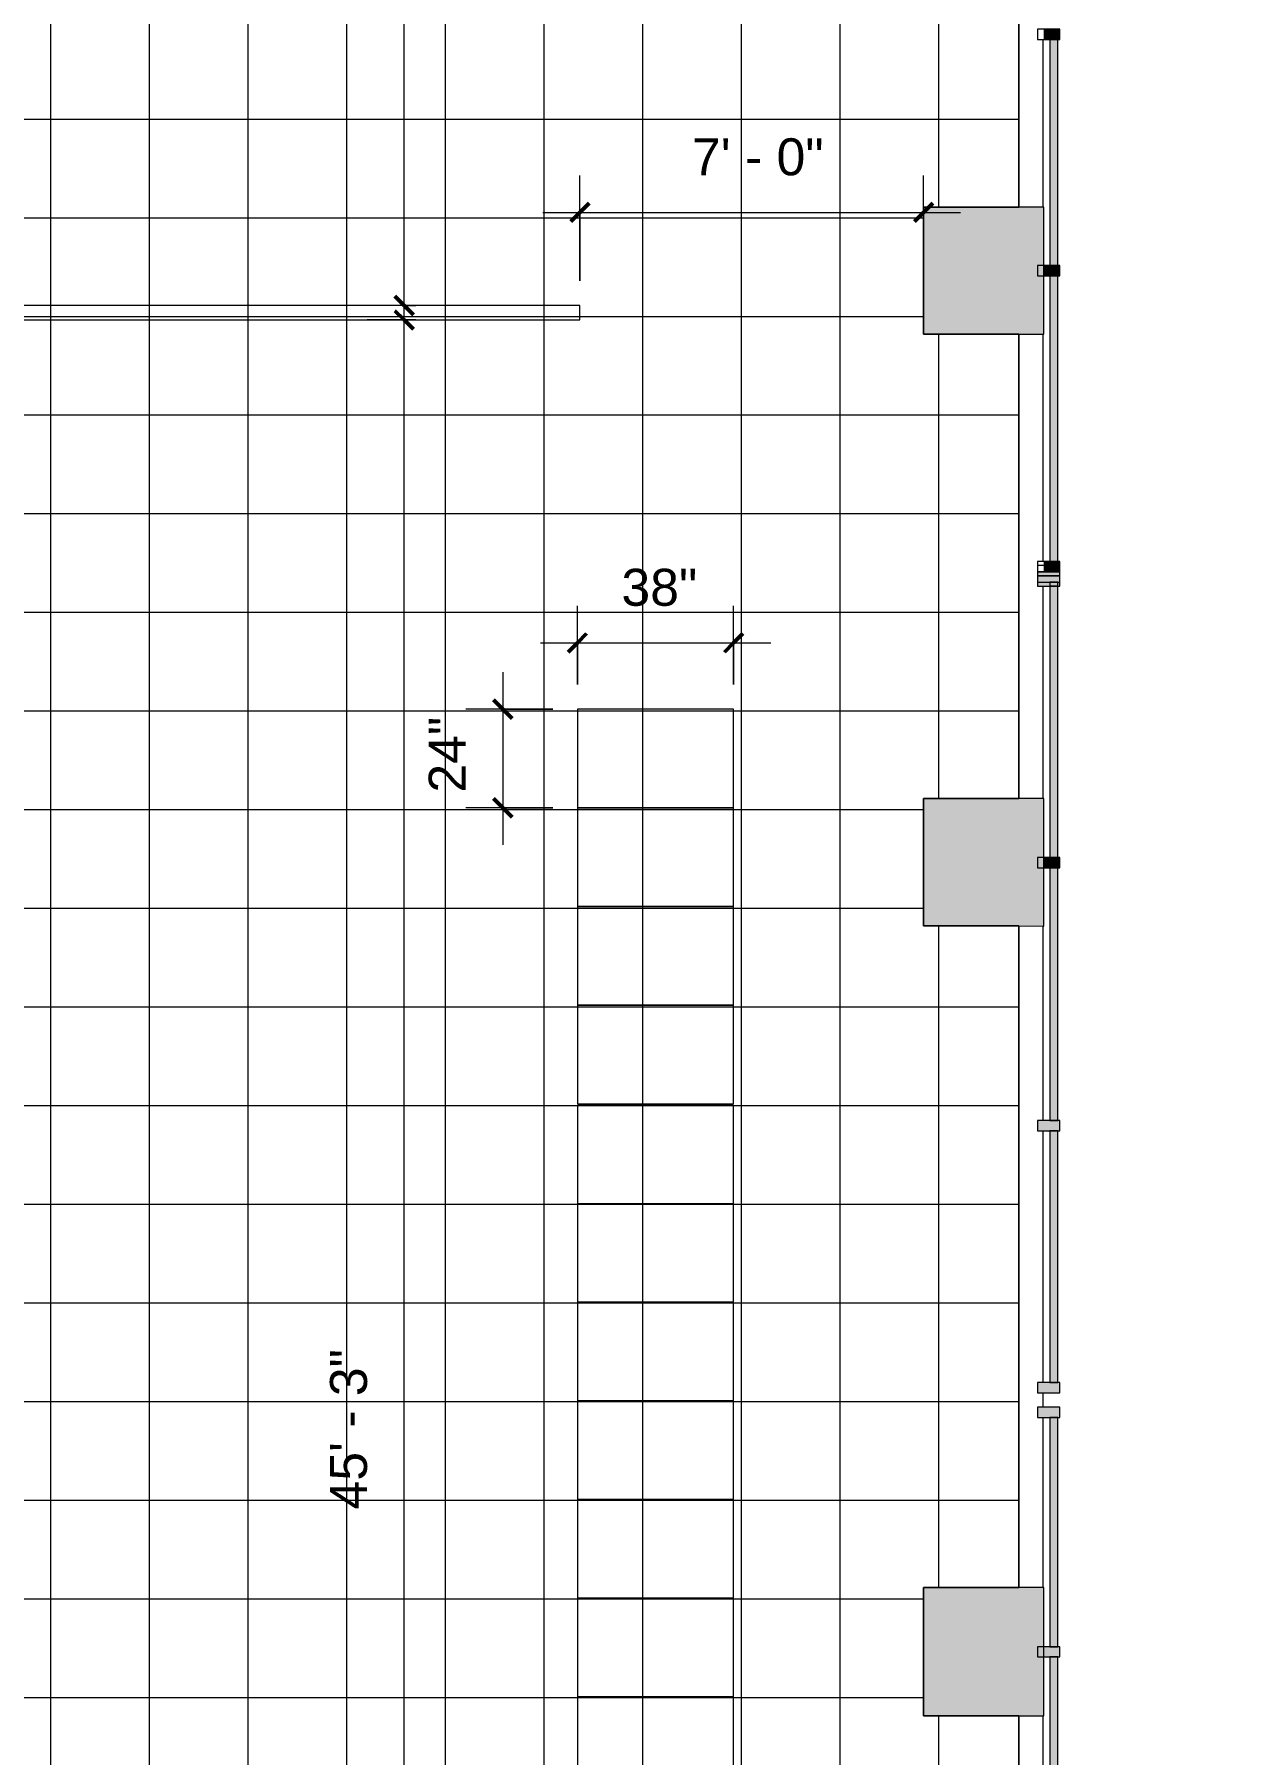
# Model space of a CAD drawing. Header units: inches. Extents: x 1 to 2249, y -2455 to -36.
# Drawn here: x 1940 to 2230.2, y -1525.9 to -1107.4 of the extents above; entities that cross this region are included whole.
import ezdxf

# ---------------------------------------------------------------- set-up
doc = ezdxf.new("R2010")
doc.units = ezdxf.units.IN
doc.header["$MEASUREMENT"] = 0
for name, color, linetype, lineweight in [('A-ANNO-DIMS', 211, 'Continuous', 9), ('A-ANNO-DIMS-96', 211, 'Continuous', 9), ('A-COLS', 52, 'Continuous', 13), ('A-DETL-GENF', 92, 'Continuous', 9), ('A-DETL-THIN', 151, 'Continuous', 9), ('A-GENM', 13, 'Continuous', 9), ('A-GLAZ-CURT', 52, 'Continuous', 13), ('A-GLAZ-CWMG', 51, 'Continuous', 13), ('A-WALL', 113, 'Continuous', 13), ('I-WALL', 2, 'Continuous', 13)]:
    doc.layers.add(name, color=color, linetype=linetype, lineweight=lineweight)
doc.styles.add('Swis721 Lt BT', font='swissl.ttf', dxfattribs={"height": 9})
doc.dimstyles.new('OTJ_-_3_32__Linear__1_2__-_inches_only', dxfattribs={"dimscale": 12, "dimtxt": 9.497835, "dimasz": 0.375, "dimexe": 0.75, "dimexo": 0.5, "dimgap": 0.5, "dimtad": 1, "dimdec": 1, "dimrnd": 0.5, "dimzin": 0, "dimdsep": 46, "dimlunit": 5, "dimtxsty": 'Swis721 Lt BT', "dimblk1": 'OBLIQUE', "dimblk2": 'OBLIQUE', "dimsah": 1, "dimcen": 0.09, "dimdle": 0.75, "dimazin": 0, "dimtfac": 1, "dimtdec": 4, "dimtix": 1, "dimtmove": 0, "dimatfit": 3, "dimfxl": 1, "dimtvp": 1, "dimfrac": 2, "dimtolj": 1, "dimtzin": 0, "dimarcsym": 2})
doc.dimstyles.new('OTJ_-_3_32__Linear__1__Tolerance', dxfattribs={"dimscale": 12, "dimtxt": 9.497835, "dimasz": 0.375, "dimexe": 0.75, "dimexo": 0.5, "dimgap": 0.5, "dimtad": 1, "dimdec": 0, "dimzin": 3, "dimdsep": 46, "dimlunit": 4, "dimtxsty": 'Swis721 Lt BT', "dimblk1": 'OBLIQUE', "dimblk2": 'OBLIQUE', "dimsah": 1, "dimcen": 0.09, "dimdle": 0.75, "dimazin": 0, "dimtfac": 1, "dimtdec": 4, "dimtix": 1, "dimtmove": 0, "dimatfit": 3, "dimfxl": 1, "dimtvp": 1, "dimfrac": 2, "dimtolj": 1, "dimtzin": 0, "dimarcsym": 2})

# ---------------------------------------------------------------- blocks, each defined once
blk = doc.blocks.new('System Panel - Glazed 2-5375404-Level 7 CONSTRUCTION')
at = {"layer": 'A-GLAZ-CURT', "lineweight": 9}
blk.add_hatch(color=7, dxfattribs=at).paths.add_polyline_path([(31.76, 2.25), (-31.76, 2.25), (-31.76, 0.25), (31.76, 0.25)], flags=0)
at = {"layer": 'A-GLAZ-CURT', "color": 8, "lineweight": 20}
for p, q in [((31.76, 2.25), (-31.76, 2.25)), ((-31.76, 2.25), (-31.76, 0.25)), ((-31.76, 0.25), (31.76, 0.25)), ((31.76, 0.25), (31.76, 2.25))]:
    blk.add_line(p, q, dxfattribs=at)
blk = doc.blocks.new('System Panel - Glazed 2-5375664-Level 7 CONSTRUCTION')
at = {"layer": 'A-GLAZ-CURT', "lineweight": 9}
blk.add_hatch(color=7, dxfattribs=at).paths.add_polyline_path([(27.875, 2.25), (-27.875, 2.25), (-27.875, 0.25), (27.875, 0.25)], flags=0)
at = {"layer": 'A-GLAZ-CURT', "color": 8, "lineweight": 20}
for p, q in [((27.875, 2.25), (-27.875, 2.25)), ((-27.875, 2.25), (-27.875, 0.25)), ((-27.875, 0.25), (27.875, 0.25)), ((27.875, 0.25), (27.875, 2.25))]:
    blk.add_line(p, q, dxfattribs=at)
blk = doc.blocks.new('Rectangular Mullion - 2_5_ x 5_ rectangular-5104493-Level 7 CONSTRUCTION')
at = {"layer": 'A-GLAZ-CWMG', "lineweight": 9}
blk.add_hatch(color=7, dxfattribs=at).paths.add_polyline_path([(0, 2.75), (0, -2.75), (-2.5, -2.75), (-2.5, 2.75)], flags=0)
at = {"layer": 'A-GLAZ-CWMG', "color": 8, "lineweight": 20}
for p, q in [((-2.5, 2.75), (0, 2.75)), ((-2.5, -2.75), (-2.5, 2.75)), ((0, 2.75), (0, -2.75)), ((0, -2.75), (-2.5, -2.75))]:
    blk.add_line(p, q, dxfattribs=at)
blk = doc.blocks.new('System Panel - Glazed 2-5375666-Level 7 CONSTRUCTION')
at = {"layer": 'A-GLAZ-CURT', "lineweight": 9}
blk.add_hatch(color=7, dxfattribs=at).paths.add_polyline_path([(30.63, 0.25), (30.63, 2.25), (-30.63, 2.25), (-30.63, 0.25), (28.19, 0.25)], flags=0)
at = {"layer": 'A-GLAZ-CURT', "color": 8, "lineweight": 20}
for p, q in [((30.63, 2.25), (-30.63, 2.25)), ((-30.63, 2.25), (-30.63, 0.25)), ((-30.63, 0.25), (30.63, 0.25)), ((30.63, 0.25), (30.63, 2.25))]:
    blk.add_line(p, q, dxfattribs=at)
blk = doc.blocks.new('System Panel - Glazed 2-5104492-Level 7 CONSTRUCTION')
at = {"layer": 'A-GLAZ-CURT', "lineweight": 9}
blk.add_hatch(color=7, dxfattribs=at).paths.add_polyline_path([(30.75, 2.25), (-30.75, 2.25), (-30.75, 0.25), (30.75, 0.25)], flags=0)
at = {"layer": 'A-GLAZ-CURT', "color": 8, "lineweight": 20}
for p, q in [((30.75, 2.25), (-30.75, 2.25)), ((-30.75, 2.25), (-30.75, 0.25)), ((-30.75, 0.25), (30.75, 0.25)), ((30.75, 0.25), (30.75, 2.25))]:
    blk.add_line(p, q, dxfattribs=at)
blk = doc.blocks.new('System Panel - Glazed 2-5439381-Level 7 CONSTRUCTION')
at = {"layer": 'A-GLAZ-CURT', "color": 8, "lineweight": 20}
for p, q in [((33, 2.25), (-33, 2.25)), ((-33, 2.25), (-33, 0.25)), ((-33, 0.25), (33, 0.25)), ((33, 0.25), (33, 2.25))]:
    blk.add_line(p, q, dxfattribs=at)
blk = doc.blocks.new('Rectangular Mullion - 2_5_ x 5_ rectangular-5103978-Level 7 CONSTRUCTION')
at = {"layer": 'A-GLAZ-CWMG', "lineweight": 9}
blk.add_hatch(color=7, dxfattribs=at).paths.add_polyline_path([(0, 1.2), (0, -2.75), (-2.5, -2.75), (-2.5, 1.2)], flags=0)
at = {"layer": 'A-GLAZ-CWMG', "color": 8, "lineweight": 20}
for p, q in [((-2.5, 2.75), (0, 2.75)), ((-2.5, -2.75), (-2.5, 2.75)), ((0, 2.75), (0, -2.75)), ((0, -2.75), (-2.5, -2.75))]:
    blk.add_line(p, q, dxfattribs=at)
blk = doc.blocks.new('Rectangular Mullion - 2_5_ x 5_ rectangular-5103979-Level 7 CONSTRUCTION')
at = {"layer": 'A-GLAZ-CWMG', "lineweight": 9}
h = blk.add_hatch(color=7, dxfattribs=at)
h.paths.add_polyline_path([(-2.5, 2.75), (-2.5, -0.25), (-1.5, -0.25), (-1.5, 2.75)], flags=0)
h.paths.add_polyline_path([(-2.5, -2.75), (-1.5, -2.75), (-1.5, -2.25), (-2.5, -2.25)], flags=0)
at = {"layer": 'A-GLAZ-CWMG', "color": 8, "lineweight": 20}
for p, q in [((0, 2.75), (-2.5, 2.75)), ((-2.5, 2.75), (-2.5, -2.75)), ((0, -2.75), (0, 2.75)), ((-2.5, -2.75), (0, -2.75))]:
    blk.add_line(p, q, dxfattribs=at)
blk = doc.blocks.new('System Panel - Glazed 2-5104264-Level 7 CONSTRUCTION')
at = {"layer": 'A-GLAZ-CURT', "color": 8, "lineweight": 20}
for p, q in [((34.75, 2.25), (-34.75, 2.25)), ((-34.75, 2.25), (-34.75, 0.25)), ((-34.75, 0.25), (34.75, 0.25)), ((34.75, 0.25), (34.75, 2.25))]:
    blk.add_line(p, q, dxfattribs=at)
blk = doc.blocks.new('System Panel - Glazed 2-5104198-Level 7 CONSTRUCTION')
at = {"layer": 'A-GLAZ-CURT', "lineweight": 9}
blk.add_hatch(color=7, dxfattribs=at).paths.add_polyline_path([(27.5, 2.25), (-27.5, 2.25), (-27.5, 0.25), (27.5, 0.25)], flags=0)
at = {"layer": 'A-GLAZ-CURT', "color": 8, "lineweight": 20}
for p, q in [((27.5, 2.25), (-27.5, 2.25)), ((-27.5, 2.25), (-27.5, 0.25)), ((-27.5, 0.25), (27.5, 0.25)), ((27.5, 0.25), (27.5, 2.25))]:
    blk.add_line(p, q, dxfattribs=at)
blk = doc.blocks.new('Columns 11 - Columns 4-5094275-Level 7 CONSTRUCTION')
at = {"layer": 'A-COLS', "lineweight": 9}
blk.add_hatch(color=7, dxfattribs=at).paths.add_polyline_path([(2180.5, -1180.35), (2185.49, -1180.35), (2185.49, -1149.41), (2156.29, -1149.41), (2156.29, -1180.35), (2179.45, -1180.35)], flags=0)
at = {"layer": 'A-COLS', "color": 8, "lineweight": 20}
for p, q in [((2179.45, -1149.41), (2156.29, -1149.41)), ((2156.29, -1149.41), (2156.29, -1180.35)), ((2185.49, -1149.41), (2179.45, -1149.41)), ((2185.49, -1180.35), (2185.49, -1149.41)), ((2156.29, -1180.35), (2179.45, -1180.35)), ((2179.45, -1180.35), (2185.49, -1180.35))]:
    blk.add_line(p, q, dxfattribs=at)
blk = doc.blocks.new('Walls 60 - Walls 3-5097482-Level 7 CONSTRUCTION')
at = {"layer": 'A-WALL', "lineweight": 9}
for p, q in [((53.56, -1081.11), (53.56, -1361.88)), ((59.48, -1361.88), (59.48, -1321.11)), ((53.56, -1392.82), (53.56, -1505.78)), ((59.48, -1448.11), (59.48, -1392.82)), ((59.48, -1505.78), (59.48, -1454.11)), ((53.56, -1536.77), (53.56, -1697.7)), ((59.48, -1584.11), (59.48, -1536.77)), ((59.48, -1647.86), (59.48, -1586.61)), ((59.48, -1653.86), (59.48, -1650.36)), ((59.48, -1697.7), (59.48, -1656.36)), ((53.56, -1728.94), (53.56, -1903.63)), ((59.48, -1778.14), (59.48, -1728.94))]:
    blk.add_line(p, q, dxfattribs=at)
blk = doc.blocks.new('Rectangular Mullion - 2_5_ x 5_ rectangular-V11-Level 7 CONSTRUCTION')
at = {"layer": 'A-GLAZ-CWMG', "lineweight": 9}
blk.add_hatch(color=7, dxfattribs=at).paths.add_polyline_path([(-2.5, 2.75), (-2.5, -2.75), (0, -2.75), (0, 2.75)], flags=0)
at = {"layer": 'A-GLAZ-CWMG', "color": 8, "lineweight": 20}
for p, q in [((0, 2.75), (-2.5, 2.75)), ((-2.5, 2.75), (-2.5, -2.75)), ((0, -2.75), (0, 2.75)), ((-2.5, -2.75), (0, -2.75))]:
    blk.add_line(p, q, dxfattribs=at)
blk = doc.blocks.new('System Panel - Glazed 2-5530920-Level 7 CONSTRUCTION')
at = {"layer": 'A-GLAZ-CURT', "lineweight": 9}
blk.add_hatch(color=7, dxfattribs=at).paths.add_polyline_path([(33.5, 2.25), (-33.5, 2.25), (-33.5, 0.25), (33.5, 0.25)], flags=0)
at = {"layer": 'A-GLAZ-CURT', "color": 8, "lineweight": 20}
for p, q in [((33.5, 2.25), (-33.5, 2.25)), ((-33.5, 2.25), (-33.5, 0.25)), ((-33.5, 0.25), (33.5, 0.25)), ((33.5, 0.25), (33.5, 2.25))]:
    blk.add_line(p, q, dxfattribs=at)
blk = doc.blocks.new('System Panel - Glazed 2-5530922-Level 7 CONSTRUCTION')
at = {"layer": 'A-GLAZ-CURT', "lineweight": 9}
blk.add_hatch(color=7, dxfattribs=at).paths.add_polyline_path([(35.25, 2.25), (-35.25, 2.25), (-35.25, 0.25), (35.25, 0.25)], flags=0)
at = {"layer": 'A-GLAZ-CURT', "color": 8, "lineweight": 20}
for p, q in [((35.25, 2.25), (-35.25, 2.25)), ((-35.25, 2.25), (-35.25, 0.25)), ((-35.25, 0.25), (35.25, 0.25)), ((35.25, 0.25), (35.25, 2.25))]:
    blk.add_line(p, q, dxfattribs=at)
blk = doc.blocks.new('Rectangular Mullion - 2_5_ x 5_ rectangular-V12-Level 7 CONSTRUCTION')
at = {"layer": 'A-GLAZ-CWMG', "color": 8, "lineweight": 20}
for p, q in [((-2.5, 2.75), (0, 2.75)), ((-2.5, -2.75), (-2.5, 2.75)), ((0, 2.75), (0, -2.75)), ((0, -2.75), (-2.5, -2.75))]:
    blk.add_line(p, q, dxfattribs=at)
blk = doc.blocks.new('Columns 54 - Columns 4-5528630-Level 7 CONSTRUCTION')
at = {"layer": 'A-COLS', "lineweight": 9}
blk.add_hatch(color=7, dxfattribs=at).paths.add_polyline_path([(1400.14, -853.62), (1405.87, -855.49), (1415.45, -826.02), (1387.68, -816.99), (1378.11, -846.46)], flags=0)
at = {"layer": 'A-COLS', "color": 8, "lineweight": 20}
for p, q in [((1387.68, -816.99), (1378.11, -846.46)), ((1409.71, -824.15), (1387.68, -816.99)), ((1415.45, -826.02), (1409.71, -824.15)), ((1405.87, -855.49), (1415.45, -826.02)), ((1378.11, -846.46), (1400.14, -853.62)), ((1400.14, -853.62), (1405.87, -855.49))]:
    blk.add_line(p, q, dxfattribs=at)
blk = doc.blocks.new('Columns 55 - Columns 4-5528642-Level 7 CONSTRUCTION')
at = {"layer": 'A-COLS', "lineweight": 9}
blk.add_hatch(color=7, dxfattribs=at).paths.add_polyline_path([(2183.95, -1516.48), (2185.49, -1516.48), (2185.49, -1485.24), (2156.27, -1485.24), (2156.27, -1516.48), (2179.45, -1516.48)], flags=0)
at = {"layer": 'A-COLS', "color": 8, "lineweight": 20}
for p, q in [((2179.45, -1485.24), (2156.27, -1485.24)), ((2156.27, -1485.24), (2156.27, -1516.48)), ((2185.49, -1485.24), (2179.45, -1485.24)), ((2185.49, -1516.48), (2185.49, -1485.24)), ((2156.27, -1516.48), (2179.45, -1516.48)), ((2179.45, -1516.48), (2185.49, -1516.48))]:
    blk.add_line(p, q, dxfattribs=at)
blk = doc.blocks.new('RACKS127 - RACKS-5895869-Level 7 CONSTRUCTION')
at = {"layer": 'A-GENM', "lineweight": 20}
for p, q in [((1823.09, -1271.86), (1785.09, -1271.86)), ((1785.09, -1271.86), (1785.09, -1295.86)), ((1823.09, -1295.86), (1823.09, -1271.86)), ((1785.09, -1295.86), (1823.09, -1295.86))]:
    blk.add_line(p, q, dxfattribs=at)
blk = doc.blocks.new('RACKS128 - RACKS-5895881-Level 7 CONSTRUCTION')
at = {"layer": 'A-GENM', "lineweight": 20}
for p, q in [((1823.09, -1271.86), (1785.09, -1271.86)), ((1785.09, -1271.86), (1785.09, -1295.86)), ((1823.09, -1295.86), (1823.09, -1271.86)), ((1785.09, -1295.86), (1823.09, -1295.86))]:
    blk.add_line(p, q, dxfattribs=at)
blk = doc.blocks.new('RACKS129 - RACKS-5895893-Level 7 CONSTRUCTION')
at = {"layer": 'A-GENM', "lineweight": 20}
for p, q in [((1823.09, -1271.86), (1785.09, -1271.86)), ((1785.09, -1271.86), (1785.09, -1295.86)), ((1823.09, -1295.86), (1823.09, -1271.86)), ((1785.09, -1295.86), (1823.09, -1295.86))]:
    blk.add_line(p, q, dxfattribs=at)
blk = doc.blocks.new('RACKS130 - RACKS-5895905-Level 7 CONSTRUCTION')
at = {"layer": 'A-GENM', "lineweight": 20}
for p, q in [((1823.09, -1271.86), (1785.09, -1271.86)), ((1785.09, -1271.86), (1785.09, -1295.86)), ((1823.09, -1295.86), (1823.09, -1271.86)), ((1785.09, -1295.86), (1823.09, -1295.86))]:
    blk.add_line(p, q, dxfattribs=at)
blk = doc.blocks.new('RACKS131 - RACKS-5895917-Level 7 CONSTRUCTION')
at = {"layer": 'A-GENM', "lineweight": 20}
for p, q in [((1823.09, -1271.86), (1785.09, -1271.86)), ((1785.09, -1271.86), (1785.09, -1295.86)), ((1823.09, -1295.86), (1823.09, -1271.86)), ((1785.09, -1295.86), (1823.09, -1295.86))]:
    blk.add_line(p, q, dxfattribs=at)
blk = doc.blocks.new('RACKS132 - RACKS-5895929-Level 7 CONSTRUCTION')
at = {"layer": 'A-GENM', "lineweight": 20}
for p, q in [((1823.09, -1271.86), (1785.09, -1271.86)), ((1785.09, -1271.86), (1785.09, -1295.86)), ((1823.09, -1295.86), (1823.09, -1271.86)), ((1785.09, -1295.86), (1823.09, -1295.86))]:
    blk.add_line(p, q, dxfattribs=at)
blk = doc.blocks.new('RACKS133 - RACKS-5895941-Level 7 CONSTRUCTION')
at = {"layer": 'A-GENM', "lineweight": 20}
for p, q in [((1823.09, -1271.86), (1785.09, -1271.86)), ((1785.09, -1271.86), (1785.09, -1295.86)), ((1823.09, -1295.86), (1823.09, -1271.86)), ((1785.09, -1295.86), (1823.09, -1295.86))]:
    blk.add_line(p, q, dxfattribs=at)
blk = doc.blocks.new('RACKS134 - RACKS-5895953-Level 7 CONSTRUCTION')
at = {"layer": 'A-GENM', "lineweight": 20}
for p, q in [((1823.09, -1271.86), (1785.09, -1271.86)), ((1785.09, -1271.86), (1785.09, -1295.86)), ((1823.09, -1295.86), (1823.09, -1271.86)), ((1785.09, -1295.86), (1823.09, -1295.86))]:
    blk.add_line(p, q, dxfattribs=at)
blk = doc.blocks.new('RACKS135 - RACKS-5895965-Level 7 CONSTRUCTION')
at = {"layer": 'A-GENM', "lineweight": 20}
for p, q in [((1823.09, -1271.86), (1785.09, -1271.86)), ((1785.09, -1271.86), (1785.09, -1295.86)), ((1823.09, -1295.86), (1823.09, -1271.86)), ((1785.09, -1295.86), (1823.09, -1295.86))]:
    blk.add_line(p, q, dxfattribs=at)
blk = doc.blocks.new('RACKS136 - RACKS-5895977-Level 7 CONSTRUCTION')
at = {"layer": 'A-GENM', "lineweight": 20}
for p, q in [((1823.09, -1271.86), (1785.09, -1271.86)), ((1785.09, -1271.86), (1785.09, -1295.86)), ((1823.09, -1295.86), (1823.09, -1271.86)), ((1785.09, -1295.86), (1823.09, -1295.86))]:
    blk.add_line(p, q, dxfattribs=at)
blk = doc.blocks.new('RACKS137 - RACKS-5895989-Level 7 CONSTRUCTION')
at = {"layer": 'A-GENM', "lineweight": 20}
for p, q in [((1823.09, -1271.86), (1785.09, -1271.86)), ((1785.09, -1271.86), (1785.09, -1295.86)), ((1823.09, -1295.86), (1823.09, -1271.86)), ((1785.09, -1295.86), (1823.09, -1295.86))]:
    blk.add_line(p, q, dxfattribs=at)
blk = doc.blocks.new('DIMBLOCK1-Level 7 CONSTRUCTION')
at = {"layer": 'A-ANNO-DIMS-96'}
for p, q in [((2029.94, -1182.36), (2029.94, -859.64)), ((2032.76, -868.64), (2020.94, -868.64)), ((2029.94, -868.64), (2032.76, -868.64)), ((2032.76, -1173.36), (2020.94, -1173.36)), ((2029.94, -1173.36), (2032.76, -1173.36))]:
    blk.add_line(p, q, dxfattribs=at)
at = {"layer": 'A-ANNO-DIMS-96', "lineweight": 50}
for p, q in [((2029.94, -868.64), (2027.69, -866.39)), ((2029.94, -868.64), (2032.19, -870.89)), ((2029.94, -1173.36), (2027.69, -1171.11)), ((2029.94, -1173.36), (2032.19, -1175.61))]:
    blk.add_line(p, q, dxfattribs=at)
at = {"layer": 'A-ANNO-DIMS-96', "color": 0, "insert": (2011.92, -1038.86), "char_height": 9, "width": 42.8759, "attachment_point": 1, "rotation": 90, "line_spacing_factor": 1.005062, "style": 'Swis721 Lt BT'}
blk.add_mtext('25\' - 5"', dxfattribs=at)
blk = doc.blocks.new('_Oblique')
at = {"color": 0, "linetype": 'ByBlock', "lineweight": -2}
blk.add_line((-0.5, -0.5), (0.5, 0.5), dxfattribs=at)
blk = doc.blocks.new('DIMBLOCK2-Level 7 CONSTRUCTION')
at = {"layer": 'A-ANNO-DIMS-96'}
for p, q in [((2072.72, -1167.36), (2072.72, -1141.69)), ((2156.29, -1153.51), (2156.29, -1141.69)), ((2063.72, -1150.69), (2165.29, -1150.69)), ((2072.72, -1150.69), (2072.72, -1167.36)), ((2156.29, -1150.69), (2156.29, -1153.51))]:
    blk.add_line(p, q, dxfattribs=at)
at = {"layer": 'A-ANNO-DIMS-96', "lineweight": 50}
for p, q in [((2072.72, -1150.69), (2070.47, -1152.94)), ((2072.72, -1150.69), (2074.97, -1148.44)), ((2156.29, -1150.69), (2154.04, -1152.94)), ((2156.29, -1150.69), (2158.54, -1148.44))]:
    blk.add_line(p, q, dxfattribs=at)
at = {"layer": 'A-ANNO-DIMS-96', "color": 0, "insert": (2099.96, -1132.67), "char_height": 9, "width": 34.9159, "attachment_point": 1, "line_spacing_factor": 1.005062, "style": 'Swis721 Lt BT'}
blk.add_mtext('7\' - 0"', dxfattribs=at)
blk = doc.blocks.new('DIMBLOCK3-Level 7 CONSTRUCTION')
at = {"layer": 'A-ANNO-DIMS-96'}
for p, q in [((2029.94, -1728.89), (2029.94, -1167.86)), ((2032.76, -1176.86), (2020.94, -1176.86)), ((2029.94, -1176.86), (2032.76, -1176.86)), ((2032.76, -1719.89), (2020.94, -1719.89)), ((2029.94, -1719.89), (2032.76, -1719.89))]:
    blk.add_line(p, q, dxfattribs=at)
at = {"layer": 'A-ANNO-DIMS-96', "lineweight": 50}
for p, q in [((2029.94, -1176.86), (2027.69, -1174.61)), ((2029.94, -1176.86), (2032.19, -1179.11)), ((2029.94, -1719.89), (2027.69, -1717.64)), ((2029.94, -1719.89), (2032.19, -1722.14))]:
    blk.add_line(p, q, dxfattribs=at)
at = {"layer": 'A-ANNO-DIMS-96', "color": 0, "insert": (2011.92, -1466.24), "char_height": 9, "width": 42.8759, "attachment_point": 1, "rotation": 90, "line_spacing_factor": 1.005062, "style": 'Swis721 Lt BT'}
blk.add_mtext('45\' - 3"', dxfattribs=at)
blk = doc.blocks.new('DIMBLOCK13-Level 7 CONSTRUCTION')
at = {"layer": 'A-ANNO-DIMS-96'}
for p, q in [((2072.09, -1265.56), (2072.09, -1246.41)), ((2110.09, -1265.56), (2110.09, -1246.41)), ((2063.09, -1255.41), (2119.09, -1255.41)), ((2072.09, -1255.41), (2072.09, -1265.56)), ((2110.09, -1255.41), (2110.09, -1265.56))]:
    blk.add_line(p, q, dxfattribs=at)
at = {"layer": 'A-ANNO-DIMS-96', "lineweight": 50}
for p, q in [((2072.09, -1255.41), (2069.84, -1257.66)), ((2072.09, -1255.41), (2074.34, -1253.16)), ((2110.09, -1255.41), (2107.84, -1257.66)), ((2110.09, -1255.41), (2112.34, -1253.16))]:
    blk.add_line(p, q, dxfattribs=at)
at = {"layer": 'A-ANNO-DIMS-96', "color": 0, "insert": (2082.8, -1237.4), "char_height": 9, "width": 19.9002, "attachment_point": 1, "line_spacing_factor": 1.005062, "style": 'Swis721 Lt BT'}
blk.add_mtext('38"', dxfattribs=at)
blk = doc.blocks.new('DIMBLOCK16-Level 7 CONSTRUCTION')
at = {"layer": 'A-ANNO-DIMS-96'}
for p, q in [((2053.94, -1262.56), (2053.94, -1304.56)), ((2066.09, -1271.56), (2044.94, -1271.56)), ((2053.94, -1271.56), (2066.09, -1271.56)), ((2066.09, -1295.56), (2044.94, -1295.56)), ((2053.94, -1295.56), (2066.09, -1295.56))]:
    blk.add_line(p, q, dxfattribs=at)
at = {"layer": 'A-ANNO-DIMS-96', "lineweight": 50}
for p, q in [((2053.94, -1271.56), (2051.69, -1269.31)), ((2053.94, -1271.56), (2056.19, -1273.81)), ((2053.94, -1295.56), (2051.69, -1293.31)), ((2053.94, -1295.56), (2056.19, -1297.81))]:
    blk.add_line(p, q, dxfattribs=at)
at = {"layer": 'A-ANNO-DIMS-96', "color": 0, "insert": (2035.92, -1291.85), "char_height": 9, "width": 19.9002, "attachment_point": 1, "rotation": 90, "line_spacing_factor": 1.005062, "style": 'Swis721 Lt BT'}
blk.add_mtext('24"', dxfattribs=at)

msp = doc.modelspace()

# ---------------------------------------------------------------- hatches: boundary and pattern name
at = {"layer": 'A-DETL-GENF'}
h = msp.add_hatch(dxfattribs=at)
h.set_pattern_fill('FP1_9', color=254, style=0, pattern_type=2)
h.set_pattern_definition([(0, (0, 0), (0, 24), []), (90, (0, 0), (-24, 1e-15), [])])
h.paths.add_polyline_path([(2050.2, -1714.91), (2156.27, -1714.89), (2156.27, -1691.16), (2179.45, -1691.16), (2179.45, -1516.48), (2156.27, -1516.48), (2156.29, -1485.24), (2179.45, -1485.24), (2179.45, -1324.3), (2156.29, -1324.3), (2156.29, -1293.32), (2179.45, -1293.32), (2179.45, -1180.35), (2156.29, -1180.35), (2156.29, -1149.41), (2179.45, -1149.41), (2179.45, -805.57), (2173.15, -805.57), (2168.37, -820.66), (2142.15, -812.33), (2152.36, -780.14), (2174.05, -787.02), (2179.98, -768.42), (2180.1, -768.42), (2230.2, -611.3), (2208.77, -604.46), (2215.3, -583.98), (2013.23, -519.9), (2006.8, -540.13), (1980.87, -531.89), (1987.29, -511.65), (1784.64, -447.35), (1777.69, -469.28), (1751.74, -461.04), (1758.7, -439.11), (1555.88, -374.76), (1548.93, -396.68), (1522.98, -388.45), (1529.94, -366.54), (1327.96, -302.46), (1321.01, -324.38), (1291.44, -315), (1298.4, -293.06), (1100.1, -230.14), (1093.11, -252.07), (1066.92, -243.76), (951.44, -607.72), (1135.21, -666.03), (1172.11, -549.74), (1256.27, -578.72), (1218.59, -692.63), (1681.47, -839.5), (1681.47, -865.14), (1801.47, -865.14), (1801.47, -950.89), (1681.47, -950.89), (1681.47, -1131.82), (1707.36, -1131.82), (1707.36, -1173.36), (1801.47, -1173.36), (1801.47, -1245.68), (1681.47, -1245.68), (1681.47, -1294.33), (1707.38, -1294.33), (1707.38, -1323.79), (1681.47, -1323.79), (1681.47, -1489.01), (1703.24, -1489.01), (1703.24, -1513.13), (1681.47, -1513.13), (1681.47, -1691.19), (1707.22, -1691.19), (1707.22, -1714.89), (1915.45, -1714.89), (1915.45, -1691.17), (1947.18, -1691.17), (1947.18, -1714.91), (2007.75, -1714.91)], flags=0)
h.paths.add_polyline_path([(1853.12, -1019.06), (1830.23, -1011.8), (1837.53, -988.81), (1860.42, -996.07), (1855.43, -1011.8)], flags=0)
h.paths.add_polyline_path([(1940.06, -744.69), (1917.16, -737.43), (1924.46, -714.44), (1947.35, -721.7), (1942.36, -737.43)], flags=0)

# ---------------------------------------------------------------- linework, layer by layer
at = {"layer": 'A-DETL-THIN'}
for p, q in [((2179.45, -1149.41), (2179.45, -805.57)), ((2156.29, -1180.35), (2156.29, -1149.41)), ((2156.29, -1149.41), (2179.45, -1149.41)), ((2179.45, -1180.35), (2156.29, -1180.35)), ((2179.45, -1293.32), (2179.45, -1180.35)), ((2156.29, -1324.3), (2156.29, -1293.32)), ((2156.29, -1293.32), (2179.45, -1293.32)), ((2179.45, -1324.3), (2156.29, -1324.3)), ((2179.45, -1485.24), (2179.45, -1324.3)), ((2156.27, -1516.48), (2156.27, -1485.24)), ((2156.27, -1485.24), (2179.45, -1485.24)), ((2179.45, -1516.48), (2156.27, -1516.48)), ((2179.45, -1691.16), (2179.45, -1516.48))]:
    msp.add_line(p, q, dxfattribs=at)
at = {"layer": 'I-WALL'}
for p, q in [((2072.72, -1173.36), (1681.47, -1173.36)), ((2072.72, -1176.86), (2072.72, -1173.36)), ((1681.47, -1176.86), (2072.72, -1176.86))]:
    msp.add_line(p, q, dxfattribs=at)

# ---------------------------------------------------------------- block references
at = {"layer": 'A-COLS', "lineweight": 9}
for name in ['Columns 11 - Columns 4-5094275-Level 7 CONSTRUCTION', 'Columns 55 - Columns 4-5528642-Level 7 CONSTRUCTION']:
    msp.add_blockref(name, (0, 0), dxfattribs=at)
at = {"layer": 'A-COLS', "lineweight": 9, "rotation": 18.00000000000044}
msp.add_blockref('Columns 54 - Columns 4-5528630-Level 7 CONSTRUCTION', (584.06, -945.13), dxfattribs=at)
at = {"layer": 'A-GENM'}
for name, p in [('RACKS127 - RACKS-5895869-Level 7 CONSTRUCTION', (287, 0.3)), ('RACKS128 - RACKS-5895881-Level 7 CONSTRUCTION', (287, -23.7)), ('RACKS129 - RACKS-5895893-Level 7 CONSTRUCTION', (287, -47.7)), ('RACKS130 - RACKS-5895905-Level 7 CONSTRUCTION', (287, -71.7)), ('RACKS131 - RACKS-5895917-Level 7 CONSTRUCTION', (287, -96)), ('RACKS132 - RACKS-5895929-Level 7 CONSTRUCTION', (287, -120)), ('RACKS133 - RACKS-5895941-Level 7 CONSTRUCTION', (287, -144)), ('RACKS134 - RACKS-5895953-Level 7 CONSTRUCTION', (287, -168)), ('RACKS135 - RACKS-5895965-Level 7 CONSTRUCTION', (287, -192)), ('RACKS136 - RACKS-5895977-Level 7 CONSTRUCTION', (287, -216)), ('RACKS137 - RACKS-5895989-Level 7 CONSTRUCTION', (287, -240))]:
    msp.add_blockref(name, p, dxfattribs=at)
at = {"layer": 'A-GLAZ-CURT', "lineweight": 9, "rotation": 269.9999999999988}
for name, p in [('System Panel - Glazed 2-5104198-Level 7 CONSTRUCTION', (2186.69, -1136.14)), ('System Panel - Glazed 2-5104264-Level 7 CONSTRUCTION', (2186.69, -1200.89)), ('System Panel - Glazed 2-5530922-Level 7 CONSTRUCTION', (2186.69, -1201.39)), ('System Panel - Glazed 2-5530920-Level 7 CONSTRUCTION', (2186.69, -1274.14)), ('System Panel - Glazed 2-5439381-Level 7 CONSTRUCTION', (2186.69, -1274.64)), ('System Panel - Glazed 2-5104492-Level 7 CONSTRUCTION', (2186.69, -1340.89)), ('System Panel - Glazed 2-5375666-Level 7 CONSTRUCTION', (2186.69, -1404.77)), ('System Panel - Glazed 2-5375664-Level 7 CONSTRUCTION', (2186.69, -1471.77)), ('System Panel - Glazed 2-5375404-Level 7 CONSTRUCTION', (2186.69, -1533.9))]:
    msp.add_blockref(name, p, dxfattribs=at)
at = {"layer": 'A-GLAZ-CWMG', "lineweight": 9, "extrusion": (0, 0, -1), "rotation": 270.0000000000012}
for name, p in [('Rectangular Mullion - 2_5_ x 5_ rectangular-5103978-Level 7 CONSTRUCTION', (-2186.69, -1108.64)), ('Rectangular Mullion - 2_5_ x 5_ rectangular-5103978-Level 7 CONSTRUCTION', (-2186.69, -1166.14)), ('Rectangular Mullion - 2_5_ x 5_ rectangular-5103978-Level 7 CONSTRUCTION', (-2186.69, -1238.14)), ('Rectangular Mullion - 2_5_ x 5_ rectangular-V12-Level 7 CONSTRUCTION', (-2186.69, -1239.14)), ('Rectangular Mullion - 2_5_ x 5_ rectangular-5103978-Level 7 CONSTRUCTION', (-2186.69, -1310.14)), ('Rectangular Mullion - 2_5_ x 5_ rectangular-5104493-Level 7 CONSTRUCTION', (-2186.69, -1374.14)), ('Rectangular Mullion - 2_5_ x 5_ rectangular-5104493-Level 7 CONSTRUCTION', (-2186.69, -1437.89)), ('Rectangular Mullion - 2_5_ x 5_ rectangular-5104493-Level 7 CONSTRUCTION', (-2186.69, -1502.14))]:
    msp.add_blockref(name, p, dxfattribs=at)
at = {"layer": 'A-GLAZ-CWMG', "lineweight": 9, "rotation": 89.9999999999988}
for name, p in [('Rectangular Mullion - 2_5_ x 5_ rectangular-V11-Level 7 CONSTRUCTION', (2186.69, -1238.14)), ('Rectangular Mullion - 2_5_ x 5_ rectangular-5103979-Level 7 CONSTRUCTION', (2186.69, -1239.14)), ('Rectangular Mullion - 2_5_ x 5_ rectangular-V11-Level 7 CONSTRUCTION', (2186.69, -1441.39))]:
    msp.add_blockref(name, p, dxfattribs=at)
at = {"layer": 'A-WALL', "lineweight": 9}
msp.add_blockref('Walls 60 - Walls 3-5097482-Level 7 CONSTRUCTION', (2125.89, 212.47), dxfattribs=at)

# ---------------------------------------------------------------- dimensions: what is measured, and where the dimension line sits
at = {"layer": 'A-ANNO-DIMS'}
for base, p1, p2, dimstyle, override, picture, middle in [((2029.94, -868.64), (2026.76, -1173.36), (2026.76, -868.64), 'OTJ_-_3_32__Linear__1__Tolerance', {"dimpost": '<>', "dimfxl": 304.717778}, 'DIMBLOCK1-Level 7 CONSTRUCTION', (2019.31, -1021)), ((2029.94, -1176.86), (2026.76, -1719.89), (2026.76, -1176.86), 'OTJ_-_3_32__Linear__1__Tolerance', {"dimpost": '<>', "dimfxl": 543.032071}, 'DIMBLOCK3-Level 7 CONSTRUCTION', (2019.31, -1448.37)), ((2053.94, -1295.56), (2072.09, -1271.56), (2072.09, -1295.56), 'OTJ_-_3_32__Linear__1_2__-_inches_only', {"dimpost": '<>', "dimfxl": 24}, 'DIMBLOCK16-Level 7 CONSTRUCTION', (2043.44, -1283.56))]:
    dim = msp.add_linear_dim(base=base, p1=p1, p2=p2, angle=90, dimstyle=dimstyle, override=override, dxfattribs=at)
    dim.commit()
    dim.dimension.update_dxf_attribs({"geometry": picture, "text_midpoint": middle})
for base, p1, p2, dimstyle, override, picture, middle in [((2156.29, -1150.69), (2072.72, -1173.36), (2156.29, -1147.51), 'OTJ_-_3_32__Linear__1__Tolerance', {"dimpost": '<>', "dimfxl": 87.469432}, 'DIMBLOCK2-Level 7 CONSTRUCTION', (2114.5, -1140.06)), ((2110.09, -1255.41), (2072.09, -1271.56), (2110.09, -1271.56), 'OTJ_-_3_32__Linear__1_2__-_inches_only', {"dimpost": '<>', "dimfxl": 38}, 'DIMBLOCK13-Level 7 CONSTRUCTION', (2091.09, -1244.79))]:
    dim = msp.add_linear_dim(base=base, p1=p1, p2=p2, dimstyle=dimstyle, override=override, dxfattribs=at)
    dim.commit()
    dim.dimension.update_dxf_attribs({"geometry": picture, "text_midpoint": middle})

doc.saveas('drawing.dxf')
